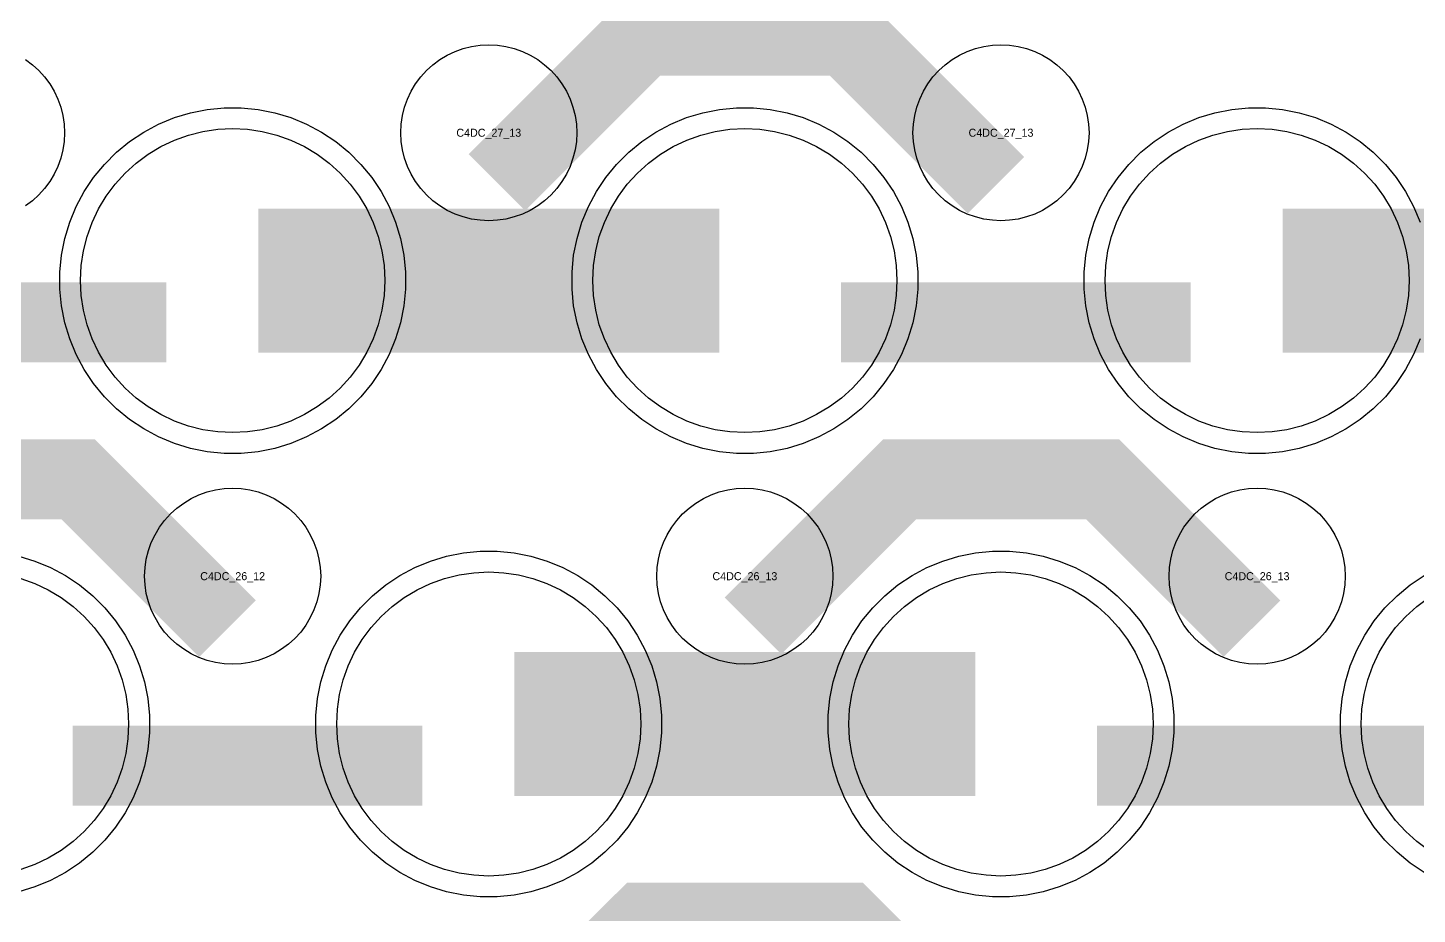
# Model space of a CAD drawing. Extents: x -11880 to 11880, y -14992 to 14992.
# Drawn here: x -7984 to -7550, y -11296.3 to -11019.4 of the extents above; entities that cross this region are included whole.
import ezdxf
from ezdxf.enums import TextEntityAlignment as Align

# ---------------------------------------------------------------- set-up
doc = ezdxf.new("R2010")
doc.units = 0
doc.header["$MEASUREMENT"] = 0
for name, color, linetype in [('GDS_775_DT_237', 138, 'CONTINUOUS'), ('RDL1_FS', 34, 'CONTINUOUS'), ('RDL_BS', 160, 'CONTINUOUS')]:
    doc.layers.add(name, color=color, linetype=linetype)

msp = doc.modelspace()

# ---------------------------------------------------------------- linework, layer by layer
at = {"layer": 'RDL1_FS', "color": 240, "true_color": 0xed1f24}
for points in [[(-7920, -11145.844), (-7924.657, -11145.615), (-7929.268, -11144.931), (-7933.791, -11143.799), (-7938.181, -11142.227), (-7942.395, -11140.235), (-7946.395, -11137.837), (-7950.14, -11135.059), (-7953.594, -11131.929), (-7956.724, -11128.475), (-7959.502, -11124.73), (-7961.9, -11120.73), (-7963.892, -11116.516), (-7965.464, -11112.126), (-7966.596, -11107.603), (-7967.28, -11102.992), (-7967.509, -11098.335), (-7967.28, -11093.678), (-7966.596, -11089.067), (-7965.464, -11084.544), (-7963.892, -11080.154), (-7961.9, -11075.94), (-7959.502, -11071.94), (-7956.724, -11068.195), (-7953.594, -11064.741), (-7950.14, -11061.611), (-7946.395, -11058.833), (-7942.395, -11056.435), (-7938.181, -11054.443), (-7933.791, -11052.871), (-7929.268, -11051.739), (-7924.657, -11051.055), (-7920, -11050.826), (-7915.343, -11051.055), (-7910.732, -11051.739), (-7906.209, -11052.871), (-7901.819, -11054.443), (-7897.605, -11056.435), (-7893.605, -11058.833), (-7889.86, -11061.611), (-7886.406, -11064.741), (-7883.276, -11068.195), (-7880.498, -11071.94), (-7878.1, -11075.94), (-7876.108, -11080.154), (-7874.536, -11084.544), (-7873.404, -11089.067), (-7872.72, -11093.678), (-7872.491, -11098.335), (-7872.72, -11102.992), (-7873.404, -11107.603), (-7874.536, -11112.126), (-7876.108, -11116.516), (-7878.1, -11120.73), (-7880.498, -11124.73), (-7883.276, -11128.475), (-7886.406, -11131.929), (-7889.86, -11135.059), (-7893.605, -11137.837), (-7897.605, -11140.235), (-7901.819, -11142.227), (-7906.209, -11143.799), (-7910.732, -11144.931), (-7915.343, -11145.615)], [(-7760, -11145.844), (-7764.657, -11145.615), (-7769.268, -11144.931), (-7773.791, -11143.799), (-7778.181, -11142.227), (-7782.395, -11140.235), (-7786.395, -11137.837), (-7790.14, -11135.059), (-7793.594, -11131.929), (-7796.724, -11128.475), (-7799.502, -11124.73), (-7801.9, -11120.73), (-7803.892, -11116.516), (-7805.464, -11112.126), (-7806.596, -11107.603), (-7807.28, -11102.992), (-7807.509, -11098.335), (-7807.28, -11093.678), (-7806.596, -11089.067), (-7805.464, -11084.544), (-7803.892, -11080.154), (-7801.9, -11075.94), (-7799.502, -11071.94), (-7796.724, -11068.195), (-7793.594, -11064.741), (-7790.14, -11061.611), (-7786.395, -11058.833), (-7782.395, -11056.435), (-7778.181, -11054.443), (-7773.791, -11052.871), (-7769.268, -11051.739), (-7764.657, -11051.055), (-7760, -11050.826), (-7755.343, -11051.055), (-7750.732, -11051.739), (-7746.209, -11052.871), (-7741.819, -11054.443), (-7737.605, -11056.435), (-7733.605, -11058.833), (-7729.86, -11061.611), (-7726.406, -11064.741), (-7723.276, -11068.195), (-7720.498, -11071.94), (-7718.1, -11075.94), (-7716.108, -11080.154), (-7714.536, -11084.544), (-7713.404, -11089.067), (-7712.72, -11093.678), (-7712.491, -11098.335), (-7712.72, -11102.992), (-7713.404, -11107.603), (-7714.536, -11112.126), (-7716.108, -11116.516), (-7718.1, -11120.73), (-7720.498, -11124.73), (-7723.276, -11128.475), (-7726.406, -11131.929), (-7729.86, -11135.059), (-7733.605, -11137.837), (-7737.605, -11140.235), (-7741.819, -11142.227), (-7746.209, -11143.799), (-7750.732, -11144.931), (-7755.343, -11145.615)], [(-7600, -11145.844), (-7604.657, -11145.615), (-7609.268, -11144.931), (-7613.791, -11143.799), (-7618.181, -11142.227), (-7622.395, -11140.235), (-7626.395, -11137.837), (-7630.14, -11135.059), (-7633.594, -11131.929), (-7636.724, -11128.475), (-7639.502, -11124.73), (-7641.9, -11120.73), (-7643.892, -11116.516), (-7645.464, -11112.126), (-7646.596, -11107.603), (-7647.28, -11102.992), (-7647.509, -11098.335), (-7647.28, -11093.678), (-7646.596, -11089.067), (-7645.464, -11084.544), (-7643.892, -11080.154), (-7641.9, -11075.94), (-7639.502, -11071.94), (-7636.724, -11068.195), (-7633.594, -11064.741), (-7630.14, -11061.611), (-7626.395, -11058.833), (-7622.395, -11056.435), (-7618.181, -11054.443), (-7613.791, -11052.871), (-7609.268, -11051.739), (-7604.657, -11051.055), (-7600, -11050.826), (-7595.343, -11051.055), (-7590.732, -11051.739), (-7586.209, -11052.871), (-7581.819, -11054.443), (-7577.605, -11056.435), (-7573.605, -11058.833), (-7569.86, -11061.611), (-7566.406, -11064.741), (-7563.276, -11068.195), (-7560.498, -11071.94), (-7558.1, -11075.94), (-7556.108, -11080.154), (-7554.536, -11084.544), (-7553.404, -11089.067), (-7552.72, -11093.678), (-7552.491, -11098.335), (-7552.72, -11102.992), (-7553.404, -11107.603), (-7554.536, -11112.126), (-7556.108, -11116.516), (-7558.1, -11120.73), (-7560.498, -11124.73), (-7563.276, -11128.475), (-7566.406, -11131.929), (-7569.86, -11135.059), (-7573.605, -11137.837), (-7577.605, -11140.235), (-7581.819, -11142.227), (-7586.209, -11143.799), (-7590.732, -11144.931), (-7595.343, -11145.615)]]:
    msp.add_lwpolyline(points, close=True, dxfattribs=at)
for points in [[(-7911.998, -11098.335, 45, 45, 0), (-7839.998, -11098.335, 45, 45, 0)], [(-7839.998, -11098.335, 45, 45, 0), (-7767.998, -11098.335, 45, 45, 0)], [(-7591.998, -11098.335, 45, 45, 0), (-7519.998, -11098.335, 45, 45, 0)]]:
    msp.add_lwpolyline(points, format="xyseb", dxfattribs=at)
at = {"layer": 'RDL1_FS'}
for points in [[(-7986.209, -11191.436), (-7981.819, -11193.008), (-7977.605, -11195), (-7973.605, -11197.398), (-7969.86, -11200.176), (-7966.406, -11203.306), (-7963.276, -11206.76), (-7960.498, -11210.505), (-7958.1, -11214.505), (-7956.108, -11218.719), (-7954.536, -11223.109), (-7953.404, -11227.632), (-7952.72, -11232.243), (-7952.491, -11236.9), (-7952.72, -11241.557), (-7953.404, -11246.168), (-7954.536, -11250.691), (-7956.108, -11255.081), (-7958.1, -11259.295), (-7960.498, -11263.295), (-7963.276, -11267.04), (-7966.406, -11270.494), (-7969.86, -11273.624), (-7973.605, -11276.402), (-7977.605, -11278.8), (-7981.819, -11280.792), (-7986.209, -11282.364)], [(-7546.395, -11276.402), (-7550.14, -11273.624), (-7553.594, -11270.494), (-7556.724, -11267.04), (-7559.502, -11263.295), (-7561.9, -11259.295), (-7563.892, -11255.081), (-7565.464, -11250.691), (-7566.596, -11246.168), (-7567.28, -11241.557), (-7567.509, -11236.9), (-7567.28, -11232.243), (-7566.596, -11227.632), (-7565.464, -11223.109), (-7563.892, -11218.719), (-7561.9, -11214.505), (-7559.502, -11210.505), (-7556.724, -11206.76), (-7553.594, -11203.306), (-7550.14, -11200.176), (-7546.395, -11197.398)]]:
    msp.add_lwpolyline(points, dxfattribs=at)
for points in [[(-7840, -11284.409), (-7844.657, -11284.18), (-7849.268, -11283.496), (-7853.791, -11282.364), (-7858.181, -11280.792), (-7862.395, -11278.8), (-7866.395, -11276.402), (-7870.14, -11273.624), (-7873.594, -11270.494), (-7876.724, -11267.04), (-7879.502, -11263.295), (-7881.9, -11259.295), (-7883.892, -11255.081), (-7885.464, -11250.691), (-7886.596, -11246.168), (-7887.28, -11241.557), (-7887.509, -11236.9), (-7887.28, -11232.243), (-7886.596, -11227.632), (-7885.464, -11223.109), (-7883.892, -11218.719), (-7881.9, -11214.505), (-7879.502, -11210.505), (-7876.724, -11206.76), (-7873.594, -11203.306), (-7870.14, -11200.176), (-7866.395, -11197.398), (-7862.395, -11195), (-7858.181, -11193.008), (-7853.791, -11191.436), (-7849.268, -11190.304), (-7844.657, -11189.62), (-7840, -11189.391), (-7835.343, -11189.62), (-7830.732, -11190.304), (-7826.209, -11191.436), (-7821.819, -11193.008), (-7817.605, -11195), (-7813.605, -11197.398), (-7809.86, -11200.176), (-7806.406, -11203.306), (-7803.276, -11206.76), (-7800.498, -11210.505), (-7798.1, -11214.505), (-7796.108, -11218.719), (-7794.536, -11223.109), (-7793.404, -11227.632), (-7792.72, -11232.243), (-7792.491, -11236.9), (-7792.72, -11241.557), (-7793.404, -11246.168), (-7794.536, -11250.691), (-7796.108, -11255.081), (-7798.1, -11259.295), (-7800.498, -11263.295), (-7803.276, -11267.04), (-7806.406, -11270.494), (-7809.86, -11273.624), (-7813.605, -11276.402), (-7817.605, -11278.8), (-7821.819, -11280.792), (-7826.209, -11282.364), (-7830.732, -11283.496), (-7835.343, -11284.18)], [(-7680, -11284.409), (-7684.657, -11284.18), (-7689.268, -11283.496), (-7693.791, -11282.364), (-7698.181, -11280.792), (-7702.395, -11278.8), (-7706.395, -11276.402), (-7710.14, -11273.624), (-7713.594, -11270.494), (-7716.724, -11267.04), (-7719.502, -11263.295), (-7721.9, -11259.295), (-7723.892, -11255.081), (-7725.464, -11250.691), (-7726.596, -11246.168), (-7727.28, -11241.557), (-7727.509, -11236.9), (-7727.28, -11232.243), (-7726.596, -11227.632), (-7725.464, -11223.109), (-7723.892, -11218.719), (-7721.9, -11214.505), (-7719.502, -11210.505), (-7716.724, -11206.76), (-7713.594, -11203.306), (-7710.14, -11200.176), (-7706.395, -11197.398), (-7702.395, -11195), (-7698.181, -11193.008), (-7693.791, -11191.436), (-7689.268, -11190.304), (-7684.657, -11189.62), (-7680, -11189.391), (-7675.343, -11189.62), (-7670.732, -11190.304), (-7666.209, -11191.436), (-7661.819, -11193.008), (-7657.605, -11195), (-7653.605, -11197.398), (-7649.86, -11200.176), (-7646.406, -11203.306), (-7643.276, -11206.76), (-7640.498, -11210.505), (-7638.1, -11214.505), (-7636.108, -11218.719), (-7634.536, -11223.109), (-7633.404, -11227.632), (-7632.72, -11232.243), (-7632.491, -11236.9), (-7632.72, -11241.557), (-7633.404, -11246.168), (-7634.536, -11250.691), (-7636.108, -11255.081), (-7638.1, -11259.295), (-7640.498, -11263.295), (-7643.276, -11267.04), (-7646.406, -11270.494), (-7649.86, -11273.624), (-7653.605, -11276.402), (-7657.605, -11278.8), (-7661.819, -11280.792), (-7666.209, -11282.364), (-7670.732, -11283.496), (-7675.343, -11284.18)]]:
    msp.add_lwpolyline(points, close=True, dxfattribs=at)
for points in [[(-7831.998, -11236.9, 45, 45, 0), (-7759.998, -11236.9, 45, 45, 0)], [(-7759.998, -11236.9, 45, 45, 0), (-7687.998, -11236.9, 45, 45, 0)]]:
    msp.add_lwpolyline(points, format="xyseb", dxfattribs=at)
at = {"layer": 'RDL_BS'}
for points in [[(-7837.438, -11067.649, 25, 25, 0), (-7791.623, -11021.834, 25, 25, 0), (-7758.07, -11021.834, 25, 25, 0)], [(-7681.599, -11068.548, 25, 25, 0), (-7728.313, -11021.834, 25, 25, 0), (-7758.071, -11021.834, 25, 25, 0)], [(-7921.599, -11207.113, 25, 25, 0), (-7968.313, -11160.399, 25, 25, 0), (-7998.071, -11160.399, 25, 25, 0)], [(-7757.438, -11206.214, 25, 25, 0), (-7711.623, -11160.399, 25, 25, 0), (-7678.07, -11160.399, 25, 25, 0)], [(-7601.599, -11207.113, 25, 25, 0), (-7648.313, -11160.399, 25, 25, 0), (-7678.071, -11160.399, 25, 25, 0)], [(-7969.984, -11249.913, 25, 25, 0), (-7860.719, -11249.913, 25, 25, 0)], [(-7649.984, -11249.913, 25, 25, 0), (-7540.719, -11249.913, 25, 25, 0)], [(-7837.438, -11344.774, 25, 25, 0), (-7791.623, -11298.959, 25, 25, 0), (-7758.07, -11298.959, 25, 25, 0)], [(-7681.599, -11345.673, 25, 25, 0), (-7728.313, -11298.959, 25, 25, 0), (-7758.071, -11298.959, 25, 25, 0)]]:
    msp.add_lwpolyline(points, format="xyseb", dxfattribs=at)
for points in [[(-7840, -11079.641), (-7842.693, -11079.509), (-7845.365, -11079.113), (-7847.984, -11078.456), (-7850.519, -11077.549), (-7852.956, -11076.397), (-7855.28, -11075.004), (-7857.443, -11073.401), (-7859.442, -11071.589), (-7861.254, -11069.59), (-7862.857, -11067.427), (-7864.25, -11065.103), (-7865.402, -11062.666), (-7866.309, -11060.131), (-7866.966, -11057.512), (-7867.362, -11054.84), (-7867.494, -11052.147), (-7867.362, -11049.454), (-7866.966, -11046.782), (-7866.309, -11044.163), (-7865.402, -11041.628), (-7864.25, -11039.191), (-7862.857, -11036.867), (-7861.254, -11034.704), (-7859.442, -11032.705), (-7857.443, -11030.893), (-7855.28, -11029.29), (-7852.956, -11027.897), (-7850.519, -11026.745), (-7847.984, -11025.838), (-7845.365, -11025.181), (-7842.693, -11024.785), (-7840, -11024.653), (-7837.307, -11024.785), (-7834.635, -11025.181), (-7832.016, -11025.838), (-7829.481, -11026.745), (-7827.044, -11027.897), (-7824.72, -11029.29), (-7822.557, -11030.893), (-7820.558, -11032.705), (-7818.746, -11034.704), (-7817.143, -11036.867), (-7815.75, -11039.191), (-7814.598, -11041.628), (-7813.691, -11044.163), (-7813.034, -11046.782), (-7812.638, -11049.454), (-7812.506, -11052.147), (-7812.638, -11054.84), (-7813.034, -11057.512), (-7813.691, -11060.131), (-7814.598, -11062.666), (-7815.75, -11065.103), (-7817.143, -11067.427), (-7818.746, -11069.59), (-7820.558, -11071.589), (-7822.557, -11073.401), (-7824.72, -11075.004), (-7827.044, -11076.397), (-7829.481, -11077.549), (-7832.016, -11078.456), (-7834.635, -11079.113), (-7837.307, -11079.509)], [(-7680, -11079.641), (-7682.693, -11079.509), (-7685.365, -11079.113), (-7687.984, -11078.456), (-7690.519, -11077.549), (-7692.956, -11076.397), (-7695.28, -11075.004), (-7697.443, -11073.401), (-7699.442, -11071.589), (-7701.254, -11069.59), (-7702.857, -11067.427), (-7704.25, -11065.103), (-7705.402, -11062.666), (-7706.309, -11060.131), (-7706.966, -11057.512), (-7707.362, -11054.84), (-7707.494, -11052.147), (-7707.362, -11049.454), (-7706.966, -11046.782), (-7706.309, -11044.163), (-7705.402, -11041.628), (-7704.25, -11039.191), (-7702.857, -11036.867), (-7701.254, -11034.704), (-7699.442, -11032.705), (-7697.443, -11030.893), (-7695.28, -11029.29), (-7692.956, -11027.897), (-7690.519, -11026.745), (-7687.984, -11025.838), (-7685.365, -11025.181), (-7682.693, -11024.785), (-7680, -11024.653), (-7677.307, -11024.785), (-7674.635, -11025.181), (-7672.016, -11025.838), (-7669.481, -11026.745), (-7667.044, -11027.897), (-7664.72, -11029.29), (-7662.557, -11030.893), (-7660.558, -11032.705), (-7658.746, -11034.704), (-7657.143, -11036.867), (-7655.75, -11039.191), (-7654.598, -11041.628), (-7653.691, -11044.163), (-7653.034, -11046.782), (-7652.638, -11049.454), (-7652.506, -11052.147), (-7652.638, -11054.84), (-7653.034, -11057.512), (-7653.691, -11060.131), (-7654.598, -11062.666), (-7655.75, -11065.103), (-7657.143, -11067.427), (-7658.746, -11069.59), (-7660.558, -11071.589), (-7662.557, -11073.401), (-7664.72, -11075.004), (-7667.044, -11076.397), (-7669.481, -11077.549), (-7672.016, -11078.456), (-7674.635, -11079.113), (-7677.307, -11079.509)], [(-7920, -11218.206), (-7922.693, -11218.074), (-7925.365, -11217.678), (-7927.984, -11217.021), (-7930.519, -11216.114), (-7932.956, -11214.962), (-7935.28, -11213.569), (-7937.443, -11211.966), (-7939.442, -11210.154), (-7941.254, -11208.155), (-7942.857, -11205.992), (-7944.25, -11203.668), (-7945.402, -11201.231), (-7946.309, -11198.696), (-7946.966, -11196.077), (-7947.362, -11193.405), (-7947.494, -11190.712), (-7947.362, -11188.019), (-7946.966, -11185.347), (-7946.309, -11182.728), (-7945.402, -11180.193), (-7944.25, -11177.756), (-7942.857, -11175.432), (-7941.254, -11173.269), (-7939.442, -11171.27), (-7937.443, -11169.458), (-7935.28, -11167.855), (-7932.956, -11166.462), (-7930.519, -11165.31), (-7927.984, -11164.403), (-7925.365, -11163.746), (-7922.693, -11163.35), (-7920, -11163.218), (-7917.307, -11163.35), (-7914.635, -11163.746), (-7912.016, -11164.403), (-7909.481, -11165.31), (-7907.044, -11166.462), (-7904.72, -11167.855), (-7902.557, -11169.458), (-7900.558, -11171.27), (-7898.746, -11173.269), (-7897.143, -11175.432), (-7895.75, -11177.756), (-7894.598, -11180.193), (-7893.691, -11182.728), (-7893.034, -11185.347), (-7892.638, -11188.019), (-7892.506, -11190.712), (-7892.638, -11193.405), (-7893.034, -11196.077), (-7893.691, -11198.696), (-7894.598, -11201.231), (-7895.75, -11203.668), (-7897.143, -11205.992), (-7898.746, -11208.155), (-7900.558, -11210.154), (-7902.557, -11211.966), (-7904.72, -11213.569), (-7907.044, -11214.962), (-7909.481, -11216.114), (-7912.016, -11217.021), (-7914.635, -11217.678), (-7917.307, -11218.074)], [(-7760, -11218.206), (-7762.693, -11218.074), (-7765.365, -11217.678), (-7767.984, -11217.021), (-7770.519, -11216.114), (-7772.956, -11214.962), (-7775.28, -11213.569), (-7777.443, -11211.966), (-7779.442, -11210.154), (-7781.254, -11208.155), (-7782.857, -11205.992), (-7784.25, -11203.668), (-7785.402, -11201.231), (-7786.309, -11198.696), (-7786.966, -11196.077), (-7787.362, -11193.405), (-7787.494, -11190.712), (-7787.362, -11188.019), (-7786.966, -11185.347), (-7786.309, -11182.728), (-7785.402, -11180.193), (-7784.25, -11177.756), (-7782.857, -11175.432), (-7781.254, -11173.269), (-7779.442, -11171.27), (-7777.443, -11169.458), (-7775.28, -11167.855), (-7772.956, -11166.462), (-7770.519, -11165.31), (-7767.984, -11164.403), (-7765.365, -11163.746), (-7762.693, -11163.35), (-7760, -11163.218), (-7757.307, -11163.35), (-7754.635, -11163.746), (-7752.016, -11164.403), (-7749.481, -11165.31), (-7747.044, -11166.462), (-7744.72, -11167.855), (-7742.557, -11169.458), (-7740.558, -11171.27), (-7738.746, -11173.269), (-7737.143, -11175.432), (-7735.75, -11177.756), (-7734.598, -11180.193), (-7733.691, -11182.728), (-7733.034, -11185.347), (-7732.638, -11188.019), (-7732.506, -11190.712), (-7732.638, -11193.405), (-7733.034, -11196.077), (-7733.691, -11198.696), (-7734.598, -11201.231), (-7735.75, -11203.668), (-7737.143, -11205.992), (-7738.746, -11208.155), (-7740.558, -11210.154), (-7742.557, -11211.966), (-7744.72, -11213.569), (-7747.044, -11214.962), (-7749.481, -11216.114), (-7752.016, -11217.021), (-7754.635, -11217.678), (-7757.307, -11218.074)], [(-7600, -11218.206), (-7602.693, -11218.074), (-7605.365, -11217.678), (-7607.984, -11217.021), (-7610.519, -11216.114), (-7612.956, -11214.962), (-7615.28, -11213.569), (-7617.443, -11211.966), (-7619.442, -11210.154), (-7621.254, -11208.155), (-7622.857, -11205.992), (-7624.25, -11203.668), (-7625.402, -11201.231), (-7626.309, -11198.696), (-7626.966, -11196.077), (-7627.362, -11193.405), (-7627.494, -11190.712), (-7627.362, -11188.019), (-7626.966, -11185.347), (-7626.309, -11182.728), (-7625.402, -11180.193), (-7624.25, -11177.756), (-7622.857, -11175.432), (-7621.254, -11173.269), (-7619.442, -11171.27), (-7617.443, -11169.458), (-7615.28, -11167.855), (-7612.956, -11166.462), (-7610.519, -11165.31), (-7607.984, -11164.403), (-7605.365, -11163.746), (-7602.693, -11163.35), (-7600, -11163.218), (-7597.307, -11163.35), (-7594.635, -11163.746), (-7592.016, -11164.403), (-7589.481, -11165.31), (-7587.044, -11166.462), (-7584.72, -11167.855), (-7582.557, -11169.458), (-7580.558, -11171.27), (-7578.746, -11173.269), (-7577.143, -11175.432), (-7575.75, -11177.756), (-7574.598, -11180.193), (-7573.691, -11182.728), (-7573.034, -11185.347), (-7572.638, -11188.019), (-7572.506, -11190.712), (-7572.638, -11193.405), (-7573.034, -11196.077), (-7573.691, -11198.696), (-7574.598, -11201.231), (-7575.75, -11203.668), (-7577.143, -11205.992), (-7578.746, -11208.155), (-7580.558, -11210.154), (-7582.557, -11211.966), (-7584.72, -11213.569), (-7587.044, -11214.962), (-7589.481, -11216.114), (-7592.016, -11217.021), (-7594.635, -11217.678), (-7597.307, -11218.074)], [(-7842.644, -11290.9), (-7847.938, -11290.383), (-7853.165, -11289.337), (-7858.205, -11287.806), (-7863.115, -11285.775), (-7867.777, -11283.283), (-7872.191, -11280.336), (-7876.292, -11276.974), (-7880.074, -11273.192), (-7883.436, -11269.091), (-7886.383, -11264.677), (-7888.875, -11260.015), (-7890.906, -11255.105), (-7892.437, -11250.065), (-7893.483, -11244.838), (-7894, -11239.544), (-7894, -11234.256), (-7893.483, -11228.962), (-7892.437, -11223.735), (-7890.906, -11218.695), (-7888.875, -11213.785), (-7886.383, -11209.123), (-7883.436, -11204.709), (-7880.074, -11200.608), (-7876.292, -11196.826), (-7872.191, -11193.464), (-7867.777, -11190.517), (-7863.115, -11188.025), (-7858.205, -11185.994), (-7853.165, -11184.463), (-7847.938, -11183.417), (-7842.644, -11182.9), (-7837.356, -11182.9), (-7832.062, -11183.417), (-7826.835, -11184.463), (-7821.795, -11185.994), (-7816.885, -11188.025), (-7812.223, -11190.517), (-7807.809, -11193.464), (-7803.708, -11196.826), (-7799.926, -11200.608), (-7796.564, -11204.709), (-7793.617, -11209.123), (-7791.125, -11213.785), (-7789.094, -11218.695), (-7787.563, -11223.735), (-7786.517, -11228.962), (-7786, -11234.256), (-7786, -11239.544), (-7786.517, -11244.838), (-7787.563, -11250.065), (-7789.094, -11255.105), (-7791.125, -11260.015), (-7793.617, -11264.677), (-7796.564, -11269.091), (-7799.926, -11273.192), (-7803.708, -11276.974), (-7807.809, -11280.336), (-7812.223, -11283.283), (-7816.885, -11285.775), (-7821.795, -11287.806), (-7826.835, -11289.337), (-7832.062, -11290.383), (-7837.356, -11290.9)], [(-7682.644, -11290.9), (-7687.938, -11290.383), (-7693.165, -11289.337), (-7698.205, -11287.806), (-7703.115, -11285.775), (-7707.777, -11283.283), (-7712.191, -11280.336), (-7716.292, -11276.974), (-7720.074, -11273.192), (-7723.436, -11269.091), (-7726.383, -11264.677), (-7728.875, -11260.015), (-7730.906, -11255.105), (-7732.437, -11250.065), (-7733.483, -11244.838), (-7734, -11239.544), (-7734, -11234.256), (-7733.483, -11228.962), (-7732.437, -11223.735), (-7730.906, -11218.695), (-7728.875, -11213.785), (-7726.383, -11209.123), (-7723.436, -11204.709), (-7720.074, -11200.608), (-7716.292, -11196.826), (-7712.191, -11193.464), (-7707.777, -11190.517), (-7703.115, -11188.025), (-7698.205, -11185.994), (-7693.165, -11184.463), (-7687.938, -11183.417), (-7682.644, -11182.9), (-7677.356, -11182.9), (-7672.062, -11183.417), (-7666.835, -11184.463), (-7661.795, -11185.994), (-7656.885, -11188.025), (-7652.223, -11190.517), (-7647.809, -11193.464), (-7643.708, -11196.826), (-7639.926, -11200.608), (-7636.564, -11204.709), (-7633.617, -11209.123), (-7631.125, -11213.785), (-7629.094, -11218.695), (-7627.563, -11223.735), (-7626.517, -11228.962), (-7626, -11234.256), (-7626, -11239.544), (-7626.517, -11244.838), (-7627.563, -11250.065), (-7629.094, -11255.105), (-7631.125, -11260.015), (-7633.617, -11264.677), (-7636.564, -11269.091), (-7639.926, -11273.192), (-7643.708, -11276.974), (-7647.809, -11280.336), (-7652.223, -11283.283), (-7656.885, -11285.775), (-7661.795, -11287.806), (-7666.835, -11289.337), (-7672.062, -11290.383), (-7677.356, -11290.9)]]:
    msp.add_lwpolyline(points, close=True, dxfattribs=at)
for points in [[(-7984.72, -11029.29), (-7982.557, -11030.893), (-7980.558, -11032.705), (-7978.746, -11034.704), (-7977.143, -11036.867), (-7975.75, -11039.191), (-7974.598, -11041.628), (-7973.691, -11044.163), (-7973.034, -11046.782), (-7972.638, -11049.454), (-7972.506, -11052.147), (-7972.638, -11054.84), (-7973.034, -11057.512), (-7973.691, -11060.131), (-7974.598, -11062.666), (-7975.75, -11065.103), (-7977.143, -11067.427), (-7978.746, -11069.59), (-7980.558, -11071.589), (-7982.557, -11073.401), (-7984.72, -11075.004)], [(-7986.835, -11184.463), (-7981.795, -11185.994), (-7976.885, -11188.025), (-7972.223, -11190.517), (-7967.809, -11193.464), (-7963.708, -11196.826), (-7959.926, -11200.608), (-7956.564, -11204.709), (-7953.617, -11209.123), (-7951.125, -11213.785), (-7949.094, -11218.695), (-7947.563, -11223.735), (-7946.517, -11228.962), (-7946, -11234.256), (-7946, -11239.544), (-7946.517, -11244.838), (-7947.563, -11250.065), (-7949.094, -11255.105), (-7951.125, -11260.015), (-7953.617, -11264.677), (-7956.564, -11269.091), (-7959.926, -11273.192), (-7963.708, -11276.974), (-7967.809, -11280.336), (-7972.223, -11283.283), (-7976.885, -11285.775), (-7981.795, -11287.806), (-7986.835, -11289.337)], [(-7547.777, -11283.283), (-7552.191, -11280.336), (-7556.292, -11276.974), (-7560.074, -11273.192), (-7563.436, -11269.091), (-7566.383, -11264.677), (-7568.875, -11260.015), (-7570.906, -11255.105), (-7572.437, -11250.065), (-7573.483, -11244.838), (-7574, -11239.544), (-7574, -11234.256), (-7573.483, -11228.962), (-7572.437, -11223.735), (-7570.906, -11218.695), (-7568.875, -11213.785), (-7566.383, -11209.123), (-7563.436, -11204.709), (-7560.074, -11200.608), (-7556.292, -11196.826), (-7552.191, -11193.464), (-7547.777, -11190.517)]]:
    msp.add_lwpolyline(points, dxfattribs=at)
at = {"layer": 'RDL_BS', "color": 240, "true_color": 0xed1f24}
for points in [[(-7922.644, -11152.335), (-7927.938, -11151.818), (-7933.165, -11150.772), (-7938.205, -11149.241), (-7943.115, -11147.21), (-7947.777, -11144.718), (-7952.191, -11141.771), (-7956.292, -11138.409), (-7960.074, -11134.627), (-7963.436, -11130.526), (-7966.383, -11126.112), (-7968.875, -11121.45), (-7970.906, -11116.54), (-7972.437, -11111.5), (-7973.483, -11106.273), (-7974, -11100.979), (-7974, -11095.691), (-7973.483, -11090.397), (-7972.437, -11085.17), (-7970.906, -11080.13), (-7968.875, -11075.22), (-7966.383, -11070.558), (-7963.436, -11066.144), (-7960.074, -11062.043), (-7956.292, -11058.261), (-7952.191, -11054.899), (-7947.777, -11051.952), (-7943.115, -11049.46), (-7938.205, -11047.429), (-7933.165, -11045.898), (-7927.938, -11044.852), (-7922.644, -11044.335), (-7917.356, -11044.335), (-7912.062, -11044.852), (-7906.835, -11045.898), (-7901.795, -11047.429), (-7896.885, -11049.46), (-7892.223, -11051.952), (-7887.809, -11054.899), (-7883.708, -11058.261), (-7879.926, -11062.043), (-7876.564, -11066.144), (-7873.617, -11070.558), (-7871.125, -11075.22), (-7869.094, -11080.13), (-7867.563, -11085.17), (-7866.517, -11090.397), (-7866, -11095.691), (-7866, -11100.979), (-7866.517, -11106.273), (-7867.563, -11111.5), (-7869.094, -11116.54), (-7871.125, -11121.45), (-7873.617, -11126.112), (-7876.564, -11130.526), (-7879.926, -11134.627), (-7883.708, -11138.409), (-7887.809, -11141.771), (-7892.223, -11144.718), (-7896.885, -11147.21), (-7901.795, -11149.241), (-7906.835, -11150.772), (-7912.062, -11151.818), (-7917.356, -11152.335)], [(-7762.644, -11152.335), (-7767.938, -11151.818), (-7773.165, -11150.772), (-7778.205, -11149.241), (-7783.115, -11147.21), (-7787.777, -11144.718), (-7792.191, -11141.771), (-7796.292, -11138.409), (-7800.074, -11134.627), (-7803.436, -11130.526), (-7806.383, -11126.112), (-7808.875, -11121.45), (-7810.906, -11116.54), (-7812.437, -11111.5), (-7813.483, -11106.273), (-7814, -11100.979), (-7814, -11095.691), (-7813.483, -11090.397), (-7812.437, -11085.17), (-7810.906, -11080.13), (-7808.875, -11075.22), (-7806.383, -11070.558), (-7803.436, -11066.144), (-7800.074, -11062.043), (-7796.292, -11058.261), (-7792.191, -11054.899), (-7787.777, -11051.952), (-7783.115, -11049.46), (-7778.205, -11047.429), (-7773.165, -11045.898), (-7767.938, -11044.852), (-7762.644, -11044.335), (-7757.356, -11044.335), (-7752.062, -11044.852), (-7746.835, -11045.898), (-7741.795, -11047.429), (-7736.885, -11049.46), (-7732.223, -11051.952), (-7727.809, -11054.899), (-7723.708, -11058.261), (-7719.926, -11062.043), (-7716.564, -11066.144), (-7713.617, -11070.558), (-7711.125, -11075.22), (-7709.094, -11080.13), (-7707.563, -11085.17), (-7706.517, -11090.397), (-7706, -11095.691), (-7706, -11100.979), (-7706.517, -11106.273), (-7707.563, -11111.5), (-7709.094, -11116.54), (-7711.125, -11121.45), (-7713.617, -11126.112), (-7716.564, -11130.526), (-7719.926, -11134.627), (-7723.708, -11138.409), (-7727.809, -11141.771), (-7732.223, -11144.718), (-7736.885, -11147.21), (-7741.795, -11149.241), (-7746.835, -11150.772), (-7752.062, -11151.818), (-7757.356, -11152.335)]]:
    msp.add_lwpolyline(points, close=True, dxfattribs=at)
msp.add_lwpolyline([(-7549.094, -11116.54), (-7551.125, -11121.45), (-7553.617, -11126.112), (-7556.564, -11130.526), (-7559.926, -11134.627), (-7563.708, -11138.409), (-7567.809, -11141.771), (-7572.223, -11144.718), (-7576.885, -11147.21), (-7581.795, -11149.241), (-7586.835, -11150.772), (-7592.062, -11151.818), (-7597.356, -11152.335), (-7602.644, -11152.335), (-7607.938, -11151.818), (-7613.165, -11150.772), (-7618.205, -11149.241), (-7623.115, -11147.21), (-7627.777, -11144.718), (-7632.191, -11141.771), (-7636.292, -11138.409), (-7640.074, -11134.627), (-7643.436, -11130.526), (-7646.383, -11126.112), (-7648.875, -11121.45), (-7650.906, -11116.54), (-7652.437, -11111.5), (-7653.483, -11106.273), (-7654, -11100.979), (-7654, -11095.691), (-7653.483, -11090.397), (-7652.437, -11085.17), (-7650.906, -11080.13), (-7648.875, -11075.22), (-7646.383, -11070.558), (-7643.436, -11066.144), (-7640.074, -11062.043), (-7636.292, -11058.261), (-7632.191, -11054.899), (-7627.777, -11051.952), (-7623.115, -11049.46), (-7618.205, -11047.429), (-7613.165, -11045.898), (-7607.938, -11044.852), (-7602.644, -11044.335), (-7597.356, -11044.335), (-7592.062, -11044.852), (-7586.835, -11045.898), (-7581.795, -11047.429), (-7576.885, -11049.46), (-7572.223, -11051.952), (-7567.809, -11054.899), (-7563.708, -11058.261), (-7559.926, -11062.043), (-7556.564, -11066.144), (-7553.617, -11070.558), (-7551.125, -11075.22), (-7549.094, -11080.13)], dxfattribs=at)
for points in [[(-8049.984, -11111.348, 25, 25, 0), (-7940.719, -11111.348, 25, 25, 0)], [(-7729.984, -11111.348, 25, 25, 0), (-7620.719, -11111.348, 25, 25, 0)]]:
    msp.add_lwpolyline(points, format="xyseb", dxfattribs=at)

# ---------------------------------------------------------------- texts
at = {"layer": 'GDS_775_DT_237'}
for s, p in [('C4DC_27_13', (-7840, -11052.147)), ('C4DC_27_13', (-7840, -11052.147)), ('C4DC_27_13', (-7680, -11052.147)), ('C4DC_27_13', (-7680, -11052.147)), ('C4DC_26_12', (-7920, -11190.712)), ('C4DC_26_12', (-7920, -11190.712)), ('C4DC_26_13', (-7760, -11190.712)), ('C4DC_26_13', (-7760, -11190.712)), ('C4DC_26_13', (-7600, -11190.712)), ('C4DC_26_13', (-7600, -11190.712))]:
    msp.add_text(s, height=2.5, dxfattribs=at).set_placement(p, align=Align.MIDDLE_CENTER)

doc.saveas('drawing.dxf')
